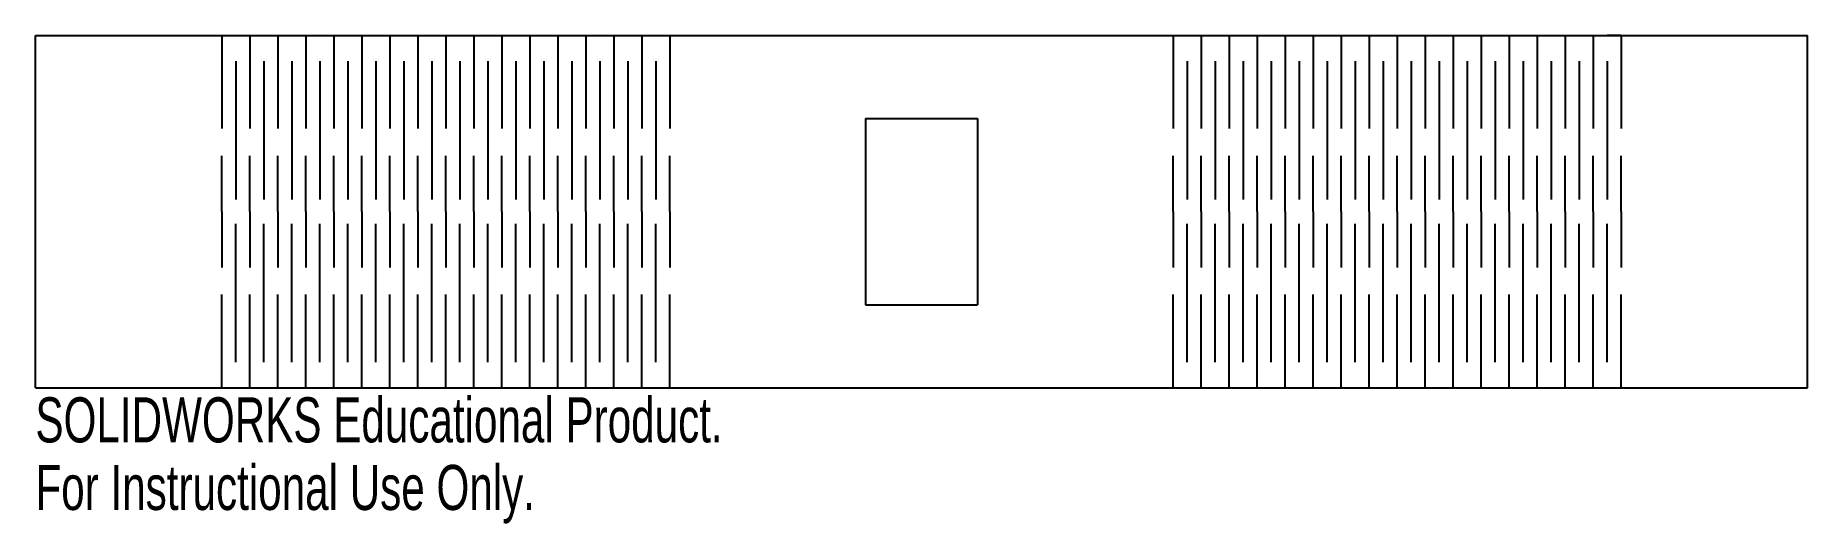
# Model space of a CAD drawing. Header units: millimetres. Extents: x 0 to 190, y -15 to 38.
import ezdxf

# ---------------------------------------------------------------- set-up
doc = ezdxf.new("R2010")
doc.units = ezdxf.units.MM
doc.linetypes.add('CENTERX2', pattern=[20.32, 12.7, -2.54, 2.54, -2.54])
doc.styles.add('SLDTEXTSTYLE0', font='TXT', dxfattribs={"width": 0.7})

msp = doc.modelspace()

# ---------------------------------------------------------------- linework, layer by layer
at = {"color": 7, "linetype": 'CENTERX2'}
for p, q in [((0, 37.8), (20, 37.8)), ((20, 37.8), (21.5, 37.8)), ((170, 37.8), (168.5, 37.8))]:
    msp.add_line(p, q, dxfattribs=at)
at = {"color": 7, "linetype": 'Continuous'}
for p, q in [((0, 0), (0, 37.8)), ((0, 37.8), (190, 37.8)), ((20, 37.8), (20, 27.8)), ((23, 37.8), (23, 27.8)), ((26, 37.8), (26, 27.8)), ((29, 37.8), (29, 27.8)), ((32, 37.8), (32, 27.8)), ((35, 37.8), (35, 27.8)), ((38, 37.8), (38, 27.8)), ((41, 37.8), (41, 27.8)), ((44, 37.8), (44, 27.8)), ((47, 37.8), (47, 27.8)), ((50, 37.8), (50, 27.8)), ((53, 37.8), (53, 27.8)), ((56, 37.8), (56, 27.8)), ((59, 37.8), (59, 27.8)), ((62, 37.8), (62, 27.8)), ((65, 37.8), (65, 27.8)), ((68, 37.8), (68, 27.8)), ((122, 37.8), (122, 27.8)), ((125, 37.8), (125, 27.8)), ((128, 37.8), (128, 27.8)), ((131, 37.8), (131, 27.8)), ((134, 37.8), (134, 27.8)), ((137, 37.8), (137, 27.8)), ((140, 37.8), (140, 27.8)), ((143, 37.8), (143, 27.8)), ((146, 37.8), (146, 27.8)), ((149, 37.8), (149, 27.8)), ((152, 37.8), (152, 27.8)), ((155, 37.8), (155, 27.8)), ((158, 37.8), (158, 27.8)), ((161, 37.8), (161, 27.8)), ((164, 37.8), (164, 27.8)), ((167, 37.8), (167, 27.8)), ((170, 37.8), (170, 27.8)), ((190, 0), (190, 37.8)), ((21.5, 35.05), (21.5, 20.21)), ((24.5, 35.05), (24.5, 20.21)), ((27.5, 35.05), (27.5, 20.21)), ((30.5, 35.05), (30.5, 20.21)), ((33.5, 35.05), (33.5, 20.21)), ((36.5, 35.05), (36.5, 20.21)), ((39.5, 35.05), (39.5, 20.21)), ((42.5, 35.05), (42.5, 20.21)), ((45.5, 35.05), (45.5, 20.21)), ((48.5, 35.05), (48.5, 20.21)), ((51.5, 35.05), (51.5, 20.21)), ((54.5, 35.05), (54.5, 20.21)), ((57.5, 35.05), (57.5, 20.21)), ((60.5, 35.05), (60.5, 20.21)), ((63.5, 35.05), (63.5, 20.21)), ((66.5, 35.05), (66.5, 20.21)), ((123.5, 35.05), (123.5, 20.21)), ((126.5, 35.05), (126.5, 20.21)), ((129.5, 35.05), (129.5, 20.21)), ((132.5, 35.05), (132.5, 20.21)), ((135.5, 35.05), (135.5, 20.21)), ((138.5, 35.05), (138.5, 20.21)), ((141.5, 35.05), (141.5, 20.21)), ((144.5, 35.05), (144.5, 20.21)), ((147.5, 35.05), (147.5, 20.21)), ((150.5, 35.05), (150.5, 20.21)), ((153.5, 35.05), (153.5, 20.21)), ((156.5, 35.05), (156.5, 20.21)), ((159.5, 35.05), (159.5, 20.21)), ((162.5, 35.05), (162.5, 20.21)), ((165.5, 35.05), (165.5, 20.21)), ((168.5, 35.05), (168.5, 20.21)), ((89, 28.9), (101, 28.9)), ((89, 28.9), (89, 8.9)), ((101, 28.9), (101, 8.9)), ((20, 18.9), (20, 24.9)), ((23, 18.9), (23, 24.9)), ((26, 18.9), (26, 24.9)), ((29, 18.9), (29, 24.9)), ((32, 18.9), (32, 24.9)), ((35, 18.9), (35, 24.9)), ((38, 18.9), (38, 24.9)), ((41, 18.9), (41, 24.9)), ((44, 18.9), (44, 24.9)), ((47, 18.9), (47, 24.9)), ((50, 18.9), (50, 24.9)), ((53, 18.9), (53, 24.9)), ((56, 18.9), (56, 24.9)), ((59, 18.9), (59, 24.9)), ((62, 18.9), (62, 24.9)), ((65, 18.9), (65, 24.9)), ((68, 18.9), (68, 24.9)), ((122, 18.9), (122, 24.9)), ((125, 18.9), (125, 24.9)), ((128, 18.9), (128, 24.9)), ((131, 18.9), (131, 24.9)), ((134, 18.9), (134, 24.9)), ((137, 18.9), (137, 24.9)), ((140, 18.9), (140, 24.9)), ((143, 18.9), (143, 24.9)), ((146, 18.9), (146, 24.9)), ((149, 18.9), (149, 24.9)), ((152, 18.9), (152, 24.9)), ((155, 18.9), (155, 24.9)), ((158, 18.9), (158, 24.9)), ((161, 18.9), (161, 24.9)), ((164, 18.9), (164, 24.9)), ((167, 18.9), (167, 24.9)), ((170, 18.9), (170, 24.9)), ((20, 18.9), (20, 12.9)), ((21.5, 2.75), (21.5, 17.59)), ((23, 18.9), (23, 12.9)), ((24.5, 2.75), (24.5, 17.59)), ((26, 18.9), (26, 12.9)), ((27.5, 2.75), (27.5, 17.59)), ((29, 18.9), (29, 12.9)), ((30.5, 2.75), (30.5, 17.59)), ((32, 18.9), (32, 12.9)), ((33.5, 2.75), (33.5, 17.59)), ((35, 18.9), (35, 12.9)), ((36.5, 2.75), (36.5, 17.59)), ((38, 18.9), (38, 12.9)), ((39.5, 2.75), (39.5, 17.59)), ((41, 18.9), (41, 12.9)), ((42.5, 2.75), (42.5, 17.59)), ((44, 18.9), (44, 12.9)), ((45.5, 2.75), (45.5, 17.59)), ((47, 18.9), (47, 12.9)), ((48.5, 2.75), (48.5, 17.59)), ((50, 18.9), (50, 12.9)), ((51.5, 2.75), (51.5, 17.59)), ((53, 18.9), (53, 12.9)), ((54.5, 2.75), (54.5, 17.59)), ((56, 18.9), (56, 12.9)), ((57.5, 2.75), (57.5, 17.59)), ((59, 18.9), (59, 12.9)), ((60.5, 2.75), (60.5, 17.59)), ((62, 18.9), (62, 12.9)), ((63.5, 2.75), (63.5, 17.59)), ((65, 18.9), (65, 12.9)), ((66.5, 2.75), (66.5, 17.59)), ((68, 18.9), (68, 12.9)), ((122, 18.9), (122, 12.9)), ((123.5, 2.75), (123.5, 17.59)), ((125, 18.9), (125, 12.9)), ((126.5, 2.75), (126.5, 17.59)), ((128, 18.9), (128, 12.9)), ((129.5, 2.75), (129.5, 17.59)), ((131, 18.9), (131, 12.9)), ((132.5, 2.75), (132.5, 17.59)), ((134, 18.9), (134, 12.9)), ((135.5, 2.75), (135.5, 17.59)), ((137, 18.9), (137, 12.9)), ((138.5, 2.75), (138.5, 17.59)), ((140, 18.9), (140, 12.9)), ((141.5, 2.75), (141.5, 17.59)), ((143, 18.9), (143, 12.9)), ((144.5, 2.75), (144.5, 17.59)), ((146, 18.9), (146, 12.9)), ((147.5, 2.75), (147.5, 17.59)), ((149, 18.9), (149, 12.9)), ((150.5, 2.75), (150.5, 17.59)), ((152, 18.9), (152, 12.9)), ((153.5, 2.75), (153.5, 17.59)), ((155, 18.9), (155, 12.9)), ((156.5, 2.75), (156.5, 17.59)), ((158, 18.9), (158, 12.9)), ((159.5, 2.75), (159.5, 17.59)), ((161, 18.9), (161, 12.9)), ((162.5, 2.75), (162.5, 17.59)), ((164, 18.9), (164, 12.9)), ((165.5, 2.75), (165.5, 17.59)), ((167, 18.9), (167, 12.9)), ((168.5, 2.75), (168.5, 17.59)), ((170, 18.9), (170, 12.9)), ((20, 0), (20, 10)), ((23, 0), (23, 10)), ((26, 0), (26, 10)), ((29, 0), (29, 10)), ((32, 0), (32, 10)), ((35, 0), (35, 10)), ((38, 0), (38, 10)), ((41, 0), (41, 10)), ((44, 0), (44, 10)), ((47, 0), (47, 10)), ((50, 0), (50, 10)), ((53, 0), (53, 10)), ((56, 0), (56, 10)), ((59, 0), (59, 10)), ((62, 0), (62, 10)), ((65, 0), (65, 10)), ((68, 0), (68, 10)), ((122, 0), (122, 10)), ((125, 0), (125, 10)), ((128, 0), (128, 10)), ((131, 0), (131, 10)), ((134, 0), (134, 10)), ((137, 0), (137, 10)), ((140, 0), (140, 10)), ((143, 0), (143, 10)), ((146, 0), (146, 10)), ((149, 0), (149, 10)), ((152, 0), (152, 10)), ((155, 0), (155, 10)), ((158, 0), (158, 10)), ((161, 0), (161, 10)), ((164, 0), (164, 10)), ((167, 0), (167, 10)), ((170, 0), (170, 10)), ((89, 8.9), (101, 8.9)), ((0, 0), (190, 0))]:
    msp.add_line(p, q, dxfattribs=at)

# ---------------------------------------------------------------- texts
at = {"color": 7, "linetype": 'Continuous', "char_height": 4.8336, "attachment_point": 1, "style": 'SLDTEXTSTYLE0'}
for s, insert in [('SOLIDWORKS Educational Product.', (0, -1.02)), ('For Instructional Use Only.', (0, -8.27))]:
    msp.add_mtext(s, dxfattribs=dict(at, insert=insert))

doc.saveas('drawing.dxf')
